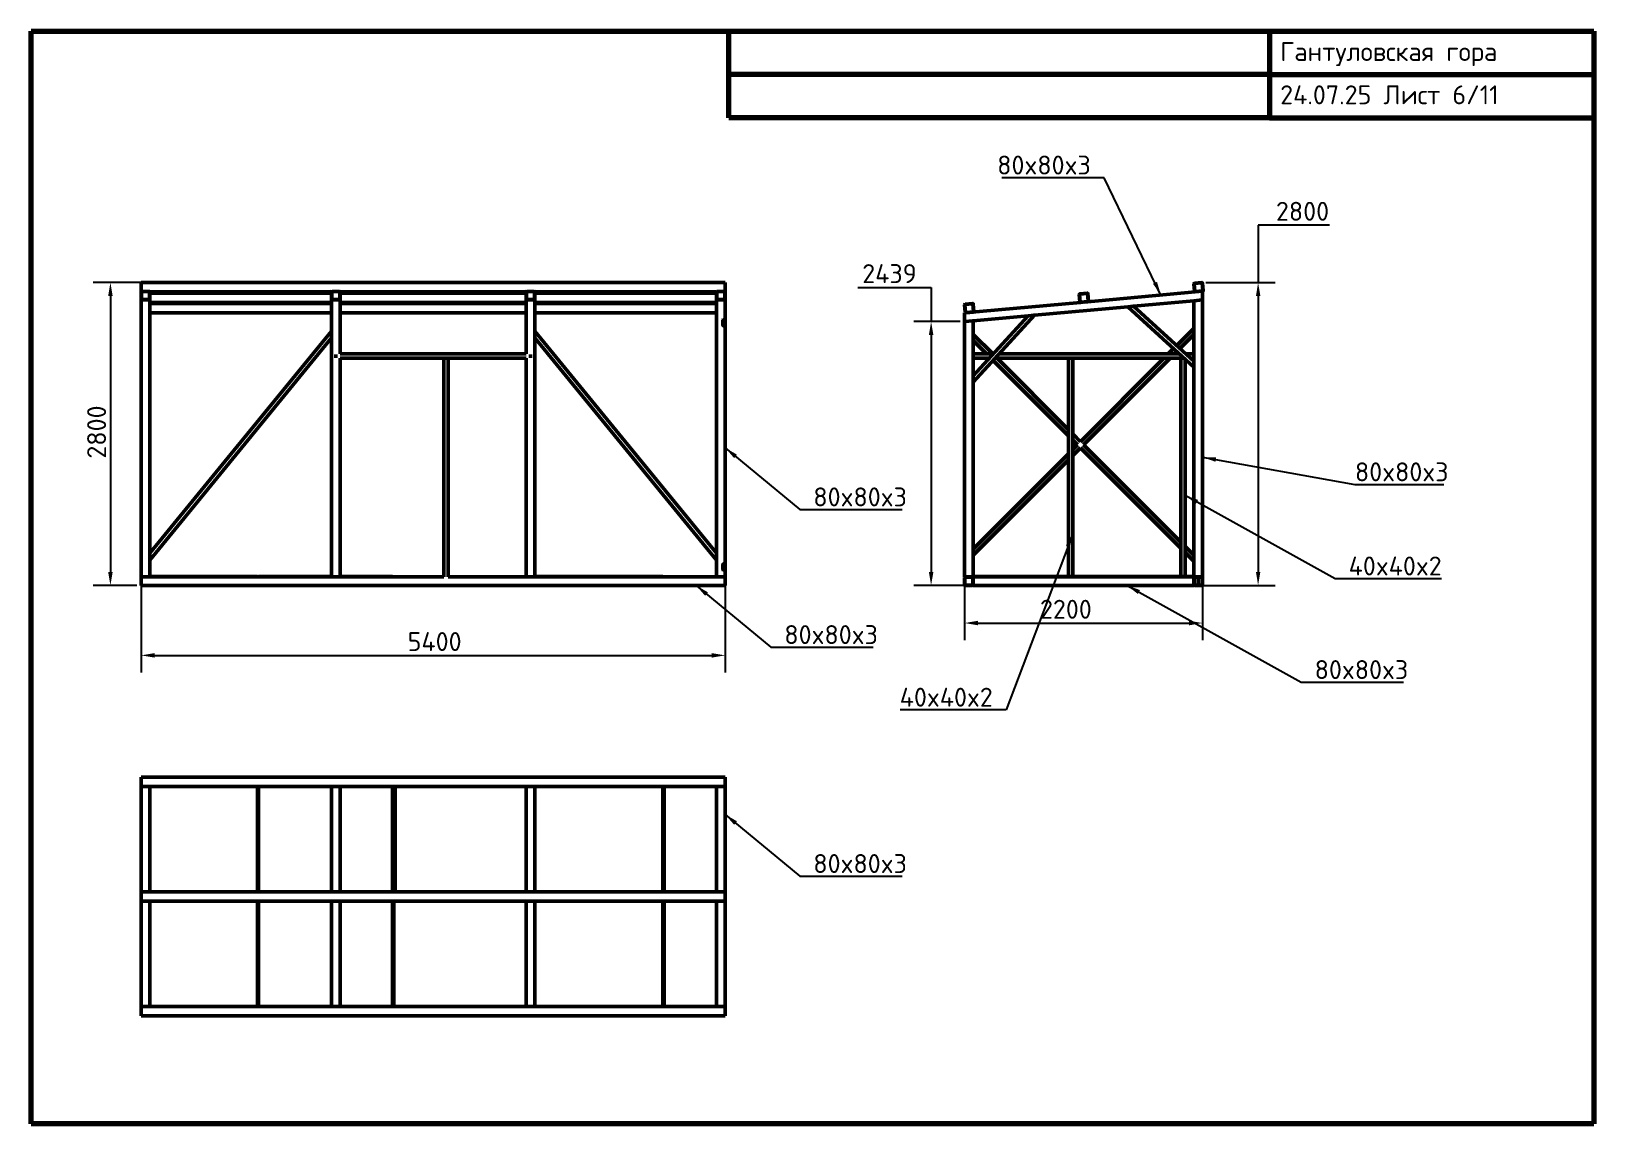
# Model space of a CAD drawing. Header units: millimetres. Extents: x 200 to 14650, y 200 to 10300.
import ezdxf

# ---------------------------------------------------------------- set-up
doc = ezdxf.new("R2010")
doc.units = ezdxf.units.MM
doc.header["$LTSCALE"] = 50
for name, color, linetype, lineweight in [('Border (ISO)', 7, 'Continuous', 70), ('Dimension (ISO)', 7, 'Continuous', 25), ('Symbol (ISO)', 7, 'Continuous', 25), ('Visible (ISO)', 7, 'Continuous', 50)]:
    doc.layers.add(name, color=color, linetype=linetype, lineweight=lineweight)
doc.styles.add('Note Text (DIN)', font='isocpeur.ttf')
doc.dimstyles.new('Default (DIN)', dxfattribs={"dimscale": 50, "dimtxt": 3.5, "dimasz": 2.5, "dimexe": 3.175, "dimexo": 0.8, "dimgap": 0.8, "dimtad": 1, "dimdec": 0, "dimrnd": 1e-08, "dimzin": 0, "dimtxsty": 'Note Text (DIN)', "dimcen": 0.09, "dimdle": 10, "dimclrd": 256, "dimclre": 256, "dimclrt": 256, "dimadec": 0, "dimazin": 0, "dimtfac": 1, "dimtmove": 0, "dimatfit": 3, "dimfxl": 1, "dimtolj": 1, "dimtzin": 0, "dimlwd": -1, "dimlwe": -1, "dimarcsym": 0})
doc.dimstyles.new('Default - Method 2a (DIN)$7', dxfattribs={"dimscale": 50, "dimtxt": 3.5, "dimasz": 2.5, "dimexe": 3.175, "dimexo": 0.8, "dimgap": 0.8, "dimtad": 1, "dimtih": 1, "dimtoh": 1, "dimrnd": 1e-08, "dimtxsty": 'Note Text (DIN)', "dimcen": 0.09, "dimdle": 10, "dimclrd": 256, "dimclre": 256, "dimclrt": 256, "dimazin": 2, "dimtfac": 1, "dimtmove": 0, "dimatfit": 3, "dimfxl": 1, "dimtolj": 1, "dimlwd": -1, "dimlwe": -1, "dimarcsym": 0})

# ---------------------------------------------------------------- blocks, each defined once
blk = doc.blocks.new('Borders right top border')
at = {"layer": 'Border (ISO)'}
for p, q in [((4, 206), (293, 206)), ((4, 4), (4, 206)), ((133, 190), (133, 206)), ((233, 206), (233, 190)), ((293, 206), (293, 4)), ((233, 198), (133, 198)), ((233, 198), (293, 198)), ((233, 190), (133, 190)), ((233, 190), (293, 190)), ((293, 4), (4, 4))]:
    blk.add_line(p, q, dxfattribs=at)
at = {"layer": 'Border (ISO)', "insert": (235, 204), "char_height": 3.5, "attachment_point": 1, "line_spacing_factor": 1.371429, "style": 'Note Text (DIN)'}
blk.add_mtext('\\fISOCPEUR|b0|i0;Гантуловская гора\\P\\fISOCPEUR|b0|i0;24.07.25 Лист 6/11', dxfattribs=at)
blk = doc.blocks.new('*D5')
at = {"layer": 'Defpoints', "color": 0, "transparency": 16777216}
for p in [(1217, 5257), (6617, 5257), (6617, 4530)]:
    blk.add_point(p, dxfattribs=at)
at = {"layer": 'Dimension (ISO)', "transparency": 16777216}
for p, q in [((1217, 5217), (1217, 4371)), ((6617, 5217), (6617, 4371)), ((1342, 4530), (6492, 4530))]:
    blk.add_line(p, q, dxfattribs=at)
for points in [[(1342, 4551), (1342, 4509), (1217, 4530)], [(6492, 4551), (6492, 4509), (6617, 4530)]]:
    blk.add_solid(points, dxfattribs=at)
at = {"layer": 'Dimension (ISO)', "transparency": 16777216, "insert": (3681, 4745), "char_height": 175, "attachment_point": 1, "style": 'Note Text (DIN)'}
blk.add_mtext('\\A1;5400', dxfattribs=at)
blk = doc.blocks.new('*D6')
at = {"layer": 'Defpoints', "color": 0, "transparency": 16777216}
for p in [(8832, 7616), (8522, 5177), (8912, 5177)]:
    blk.add_point(p, dxfattribs=at)
at = {"layer": 'Dimension (ISO)', "transparency": 16777216}
for p, q in [((7845, 7932), (8522, 7932)), ((8522, 7932), (8522, 7616)), ((8792, 7616), (8363, 7616)), ((8522, 7491), (8522, 5302)), ((8872, 5177), (8363, 5177))]:
    blk.add_line(p, q, dxfattribs=at)
for points in [[(8501, 7491), (8543, 7491), (8522, 7616)], [(8501, 5302), (8543, 5302), (8522, 5177)]]:
    blk.add_solid(points, dxfattribs=at)
at = {"layer": 'Dimension (ISO)', "transparency": 16777216, "insert": (7885, 8147), "char_height": 175, "attachment_point": 1, "style": 'Note Text (DIN)'}
blk.add_mtext('\\A1;2439', dxfattribs=at)
blk = doc.blocks.new('*D7')
at = {"layer": 'Defpoints', "color": 0, "transparency": 16777216}
for p in [(11022, 7977), (10877, 5177), (11546, 5177)]:
    blk.add_point(p, dxfattribs=at)
at = {"layer": 'Dimension (ISO)', "transparency": 16777216}
for p, q in [((12206, 8508), (11546, 8508)), ((11546, 8508), (11546, 7977)), ((11062, 7977), (11705, 7977)), ((11546, 7852), (11546, 5302)), ((10917, 5177), (11705, 5177))]:
    blk.add_line(p, q, dxfattribs=at)
for points in [[(11526, 7852), (11567, 7852), (11546, 7977)], [(11526, 5302), (11567, 5302), (11546, 5177)]]:
    blk.add_solid(points, dxfattribs=at)
at = {"layer": 'Dimension (ISO)', "transparency": 16777216, "insert": (11711, 8723), "char_height": 175, "attachment_point": 1, "style": 'Note Text (DIN)'}
blk.add_mtext('\\A1;2800', dxfattribs=at)
blk = doc.blocks.new('*D8')
at = {"layer": 'Defpoints', "color": 0, "transparency": 16777216}
for p in [(8832, 5257), (11032, 5330), (11032, 4829)]:
    blk.add_point(p, dxfattribs=at)
at = {"layer": 'Dimension (ISO)', "transparency": 16777216}
for p, q in [((8832, 5217), (8832, 4671)), ((11032, 5290), (11032, 4671)), ((8957, 4829), (10907, 4829))]:
    blk.add_line(p, q, dxfattribs=at)
for points in [[(8957, 4850), (8957, 4808), (8832, 4829)], [(10907, 4850), (10907, 4808), (11032, 4829)]]:
    blk.add_solid(points, dxfattribs=at)
at = {"layer": 'Dimension (ISO)', "transparency": 16777216, "insert": (9529, 5044), "char_height": 175, "attachment_point": 1, "style": 'Note Text (DIN)'}
blk.add_mtext('\\A1;2200', dxfattribs=at)
blk = doc.blocks.new('*D9')
at = {"layer": 'Defpoints', "color": 0, "transparency": 16777216}
for p in [(1297, 7977), (932, 5177), (1217, 5177)]:
    blk.add_point(p, dxfattribs=at)
at = {"layer": 'Dimension (ISO)', "transparency": 16777216}
for p, q in [((1257, 7977), (773, 7977)), ((932, 7852), (932, 5302)), ((1177, 5177), (773, 5177))]:
    blk.add_line(p, q, dxfattribs=at)
for points in [[(911, 7852), (953, 7852), (932, 7977)], [(911, 5302), (953, 5302), (932, 5177)]]:
    blk.add_solid(points, dxfattribs=at)
at = {"layer": 'Dimension (ISO)', "transparency": 16777216, "insert": (717, 6349), "char_height": 175, "attachment_point": 1, "rotation": 90, "style": 'Note Text (DIN)'}
blk.add_mtext('\\A1;2800', dxfattribs=at)

msp = doc.modelspace()

# ---------------------------------------------------------------- linework, layer by layer
at = {"layer": 'Visible (ISO)'}
for p, q in [((1217, 7970.7), (1217, 7976.2)), ((6617, 7976.2), (1217, 7976.2)), ((1217, 7970.7), (1217, 7903)), ((6617, 7970.7), (6617, 7976.2)), ((6617, 7970.7), (6617, 7903)), ((10958.7, 7895.7), (10952.5, 7963.4)), ((10955.5, 7963.7), (10961.7, 7896)), ((10958, 7970), (11025.7, 7976.1)), ((11025.9, 7973.1), (10958.2, 7967)), ((11035.4, 7902.7), (11029.2, 7970.4)), ((11032.2, 7970.7), (11038.4, 7903)), ((1217, 7896.5), (1217, 7903)), ((1217, 7896.5), (1217, 7890.3)), ((1217, 7822), (1217, 7890.3)), ((1217, 7822), (1217, 7815.5)), ((1217, 5256.7), (1217, 7815.5)), ((1220, 7890.3), (1220, 7822)), ((1291, 7893.3), (1223, 7893.3)), ((1223, 7819), (1291, 7819)), ((1291, 7816), (1223, 7816)), ((1291, 7816), (1223, 7816)), ((1294, 7822), (1294, 7890.3)), ((1297, 7890.3), (1297, 7822)), ((2977, 7890.3), (1297, 7890.3)), ((2977, 7879.8), (1297, 7879.8)), ((1297, 7822), (1297, 7815.5)), ((1297, 5474.5), (1297, 7815.5)), ((2977, 7822), (2977, 7890.3)), ((2977, 7822), (2977, 7815.5)), ((2977, 7527.8), (2977, 7815.5)), ((2980, 7890.3), (2980, 7822)), ((3051, 7893.3), (2983, 7893.3)), ((2983, 7819), (3051, 7819)), ((3051, 7816), (2983, 7816)), ((3051, 7816), (2983, 7816)), ((3054, 7822), (3054, 7890.3)), ((3057, 7890.3), (3057, 7822)), ((4777, 7890.3), (3057, 7890.3)), ((4777, 7879.8), (3057, 7879.8)), ((3057, 7822), (3057, 7815.5)), ((3057, 7316.7), (3057, 7815.5)), ((4777, 7822), (4777, 7890.3)), ((4777, 7822), (4777, 7815.5)), ((4777, 7316.7), (4777, 7815.5)), ((4780, 7890.3), (4780, 7822)), ((4851, 7893.3), (4783, 7893.3)), ((4783, 7819), (4851, 7819)), ((4851, 7816), (4783, 7816)), ((4851, 7816), (4783, 7816)), ((4854, 7822), (4854, 7890.3)), ((4857, 7890.3), (4857, 7822)), ((6537, 7890.3), (4857, 7890.3)), ((6537, 7879.8), (4857, 7879.8)), ((4857, 7822), (4857, 7815.5)), ((4857, 7527.8), (4857, 7815.5)), ((6537, 7822), (6537, 7890.3)), ((6537, 7822), (6537, 7815.5)), ((6537, 5474.5), (6537, 7815.5)), ((6540, 7890.3), (6540, 7822)), ((6611, 7893.3), (6543, 7893.3)), ((6543, 7819), (6611, 7819)), ((6611, 7816), (6543, 7816)), ((6611, 7816), (6543, 7816)), ((6614, 7822), (6614, 7890.3)), ((6617, 7896.5), (6617, 7903)), ((6617, 7896.5), (6617, 7890.3)), ((6617, 7890.3), (6617, 7822)), ((6617, 7822), (6617, 7815.5)), ((6617, 7627.6), (6617, 7815.5)), ((9898.5, 7799.4), (9892.4, 7867.1)), ((9895.3, 7867.3), (9901.5, 7799.6)), ((9897.8, 7873.6), (9965.5, 7879.8)), ((9965.8, 7876.8), (9898.1, 7870.6)), ((9904.8, 7796.9), (9972.5, 7803.1)), ((10964.9, 7890.3), (9938.9, 7797)), ((9975.2, 7806.3), (9969, 7874.1)), ((9972, 7874.3), (9978.2, 7806.6)), ((10951.6, 7808.7), (10394.9, 7758.1)), ((10951.6, 7808.7), (10957.6, 7809.3)), ((10951.6, 7249.7), (10951.6, 7808.7)), ((11025.6, 7815.5), (10957.6, 7809.3)), ((10964.9, 7893.3), (11032.7, 7899.4)), ((11032.9, 7896.5), (10965.2, 7890.3)), ((11025.6, 7815.5), (11031.6, 7816)), ((11031.6, 7896.3), (11031.6, 7890.3)), ((11031.6, 7822), (11031.6, 7890.3)), ((11031.6, 7822), (11031.6, 7816)), ((11031.6, 5256.7), (11031.6, 7816)), ((2977, 7793.9), (1297, 7793.9)), ((2977, 7783.4), (1297, 7783.4)), ((2977, 7697.5), (1297, 7697.5)), ((4777, 7793.9), (3057, 7793.9)), ((4777, 7783.4), (3057, 7783.4)), ((4777, 7697.5), (3057, 7697.5)), ((6537, 7793.9), (4857, 7793.9)), ((6537, 7783.4), (4857, 7783.4)), ((6537, 7697.5), (4857, 7697.5)), ((9904.8, 7793.9), (8831.6, 7696.3)), ((8831.6, 7690.3), (8831.6, 7696.3)), ((8831.6, 7690.3), (8831.6, 7622)), ((8838.4, 7703), (8832.2, 7770.7)), ((8835.2, 7771), (8841.3, 7703.3)), ((8837.6, 7777.2), (8905.3, 7783.4)), ((8905.6, 7780.4), (8837.9, 7774.2)), ((8844.6, 7700.5), (8912.3, 7706.7)), ((8912.6, 7703.7), (8844.9, 7697.5)), ((8915, 7710), (8908.9, 7777.7)), ((9477.6, 7674.7), (8911.6, 7055)), ((9418.6, 7669.4), (8911.6, 7623.3)), ((9418.6, 7669.4), (8911.6, 7114.3)), ((8911.9, 7777.9), (8918, 7710.2)), ((9418.6, 7669.4), (9424.5, 7669.9)), ((9471.7, 7674.2), (9424.5, 7669.9)), ((9471.7, 7674.2), (9477.6, 7674.7)), ((10341, 7753.2), (9477.6, 7674.7)), ((9972.8, 7800.1), (9905, 7793.9)), ((10341, 7753.2), (10346.4, 7753.7)), ((10951.6, 7195.6), (10341, 7753.2)), ((10389.5, 7757.6), (10346.4, 7753.7)), ((10389.5, 7757.6), (10394.9, 7758.1)), ((10951.6, 7249.7), (10394.9, 7758.1)), ((1297, 5474.5), (2977, 7527.8)), ((2977, 7527.8), (2977, 7521.5)), ((2977, 7470.9), (2977, 7521.5)), ((4857, 7521.5), (4857, 7527.8)), ((6537, 5474.5), (4857, 7527.8)), ((4857, 7521.5), (4857, 7470.9)), ((6597, 7582.3), (6597, 7627.6)), ((6599, 7627.6), (6599, 7582.3)), ((6601, 7633.2), (6613, 7633.2)), ((6613, 7630.4), (6601, 7630.4)), ((6601, 7579.5), (6613, 7579.5)), ((6613, 7576.7), (6601, 7576.7)), ((6615, 7582.3), (6615, 7627.6)), ((6617, 7627.6), (6617, 7582.3)), ((6617, 7576.3), (6617, 7582.3)), ((6617, 5377), (6617, 7576.3)), ((8831.6, 7616), (8831.6, 7622)), ((8831.6, 7616), (8837.6, 7616.6)), ((8831.6, 7616), (8831.6, 5256.7)), ((8905.6, 7622.7), (8837.6, 7616.6)), ((8905.6, 7622.7), (8911.6, 7623.3)), ((8911.6, 7623.3), (8911.6, 7114.3)), ((10793, 7394.6), (10951.6, 7553.2)), ((1297, 5411.3), (2977, 7464.6)), ((2977, 7470.9), (2977, 7464.6)), ((2977, 5256.7), (2977, 7464.6)), ((4857, 7464.6), (4857, 7470.9)), ((6537, 5411.3), (4857, 7464.6)), ((4857, 5256.7), (4857, 7464.6)), ((8911.6, 7496.7), (9091.6, 7316.7)), ((8911.6, 7440.1), (9035.1, 7316.7)), ((10822.6, 7367.6), (10951.6, 7496.7)), ((3017, 7312.7), (3017, 7280.7)), ((4777.3, 7316.7), (3056.6, 7316.7)), ((4017, 7276.7), (3056.6, 7276.7)), ((3057, 5256.7), (3057, 7276.7)), ((4017, 7276.7), (4021, 7276.7)), ((4017, 5256.3), (4017, 7276.7)), ((4053, 7276.7), (4021, 7276.7)), ((4053, 7276.7), (4057, 7276.7)), ((4777.3, 7276.7), (4057, 7276.7)), ((4057, 5256.3), (4057, 7276.7)), ((4777, 5256.7), (4777, 7276.7)), ((4817, 7312.7), (4817, 7280.7)), ((8911.6, 7316.7), (9096.5, 7316.7)), ((8911.6, 7276.7), (9060, 7276.7)), ((9095.5, 7256.3), (9791.6, 6560.1)), ((9114.1, 7276.7), (9791.6, 7276.7)), ((9131.6, 7276.7), (9791.6, 6616.7)), ((9150.7, 7316.7), (10819, 7316.7)), ((9791.6, 7276.7), (9795.6, 7276.7)), ((9791.6, 5259.7), (9791.6, 7276.7)), ((9827.6, 7276.7), (9795.6, 7276.7)), ((9827.6, 7276.7), (9831.6, 7276.7)), ((9831.6, 7276.7), (10831.6, 7276.7)), ((9831.6, 5259.7), (9831.6, 7276.7)), ((9903.4, 6505), (10675.1, 7276.7)), ((9931.6, 6476.7), (10731.6, 7276.7)), ((10715.1, 7316.7), (10764.7, 7366.3)), ((10771.6, 7316.7), (10794.3, 7339.3)), ((10831.6, 7276.7), (10835.6, 7276.7)), ((10831.6, 5259.7), (10831.6, 7276.7)), ((10862.8, 7276.7), (10835.6, 7276.7)), ((10871.6, 5259.7), (10871.6, 7268.6)), ((10878.3, 7316.7), (10951.6, 7316.7)), ((10922.1, 7276.7), (10951.6, 7276.7)), ((10951.6, 7249.7), (10951.6, 7244.3)), ((10951.6, 7201), (10951.6, 7244.3)), ((8911.6, 7108.3), (8911.6, 7114.3)), ((8911.6, 7108.3), (8911.6, 7060.9)), ((10951.6, 7201), (10951.6, 7195.6)), ((10951.6, 5256.7), (10951.6, 7195.6)), ((8911.6, 7055), (8911.6, 7060.9)), ((8911.6, 7055), (8911.6, 5256.7)), ((9831.6, 6576.7), (9903.4, 6505)), ((9831.6, 6520.1), (9875.1, 6476.7)), ((8911.6, 5513.2), (9791.6, 6393.2)), ((9831.6, 6433.2), (9875.1, 6476.7)), ((9831.6, 6376.7), (9903.4, 6448.4)), ((9903.4, 6448.4), (10831.6, 5520.1)), ((9931.6, 6476.7), (10831.6, 5576.7)), ((8911.6, 5456.7), (9791.6, 6336.7)), ((10871.6, 5536.7), (10951.6, 5456.7)), ((1297, 5468.1), (1297, 5474.5)), ((1297, 5468.1), (1297, 5417.6)), ((1297, 5411.3), (1297, 5417.6)), ((1297, 5256.7), (1297, 5411.3)), ((6537, 5474.5), (6537, 5468.1)), ((6537, 5417.6), (6537, 5468.1)), ((6537, 5417.6), (6537, 5411.3)), ((6537, 5256.7), (6537, 5411.3)), ((6597, 5325.8), (6597, 5371)), ((6599, 5371), (6599, 5325.8)), ((6601, 5376.7), (6613, 5376.7)), ((6613, 5373.8), (6601, 5373.8)), ((6615, 5325.8), (6615, 5371)), ((6617, 5377), (6617, 5371)), ((6617, 5371), (6617, 5325.8)), ((10871.6, 5480.1), (10951.6, 5400.1)), ((1217, 5250.7), (1217, 5256.7)), ((1217, 5256.7), (1223, 5256.7)), ((1217, 5250.7), (1217, 5182.7)), ((1291, 5256.7), (1223, 5256.7)), ((1291, 5256.7), (1297, 5256.7)), ((1307, 5259.7), (1297, 5259.7)), ((2977, 5256.7), (1297, 5256.7)), ((2292, 5259.7), (1307, 5259.7)), ((1307, 5256.7), (1307, 5259.7)), ((2292, 5256.7), (2292, 5259.7)), ((2967, 5259.7), (2302, 5259.7)), ((2302, 5256.7), (2302, 5259.7)), ((2977, 5259.7), (2967, 5259.7)), ((2967, 5256.7), (2967, 5259.7)), ((2977, 5256.7), (2983, 5256.7)), ((3051, 5256.7), (2983, 5256.7)), ((3051, 5256.7), (3057, 5256.7)), ((3067, 5259.7), (3057, 5259.7)), ((4017, 5256.7), (3057, 5256.7)), ((3067, 5256.7), (3067, 5259.7)), ((3542, 5259.7), (3067, 5259.7)), ((3542, 5256.7), (3542, 5259.7)), ((4777, 5256.7), (4057, 5256.7)), ((4777, 5256.7), (4783, 5256.7)), ((4851, 5256.7), (4783, 5256.7)), ((4851, 5256.7), (4857, 5256.7)), ((4867, 5259.7), (4857, 5259.7)), ((6537, 5256.7), (4857, 5256.7)), ((4981, 5259.7), (4867, 5259.7)), ((4867, 5259.7), (4867, 5256.7)), ((4981, 5259.7), (4983, 5259.7)), ((4981, 5256.7), (4981, 5259.7)), ((4983, 5259.7), (4983, 5256.7)), ((4985, 5259.7), (4983, 5259.7)), ((4985, 5259.7), (4987, 5259.7)), ((4985, 5256.7), (4985, 5259.7)), ((4987, 5259.7), (4987, 5256.7)), ((4991, 5259.7), (4987, 5259.7)), ((4991, 5256.7), (4991, 5259.7)), ((4991, 5259.7), (4993, 5259.7)), ((4993, 5259.7), (4993, 5256.7)), ((4996, 5259.7), (4993, 5259.7)), ((4996, 5256.7), (4996, 5259.7)), ((4996, 5259.7), (4998, 5259.7)), ((4998, 5259.7), (4998, 5256.7)), ((6042, 5259.7), (4998, 5259.7)), ((6042, 5259.7), (6042, 5256.7)), ((6537, 5256.7), (6543, 5256.7)), ((6611, 5256.7), (6543, 5256.7)), ((6601, 5322.9), (6613, 5322.9)), ((6613, 5320.1), (6601, 5320.1)), ((6611, 5256.7), (6617, 5256.7)), ((6617, 5256.7), (6617, 5325.8)), ((6617, 5250.7), (6617, 5256.7)), ((6617, 5250.7), (6617, 5182.7)), ((8837.6, 5256.7), (8831.6, 5256.7)), ((8831.6, 5250.7), (8831.6, 5182.7)), ((8834.6, 5182.7), (8834.6, 5250.7)), ((8905.6, 5256.7), (8837.6, 5256.7)), ((8837.6, 5256.7), (8905.6, 5256.7)), ((8837.6, 5253.7), (8905.6, 5253.7)), ((8911.6, 5256.7), (8905.6, 5256.7)), ((8908.6, 5250.7), (8908.6, 5182.7)), ((8916.6, 5259.7), (8911.6, 5259.7)), ((10951.6, 5256.7), (8911.6, 5256.7)), ((8911.6, 5250.7), (8911.6, 5256.7)), ((8911.6, 5182.7), (8911.6, 5250.7)), ((8911.6, 5250.7), (8911.6, 5182.7)), ((10946.6, 5259.7), (8916.6, 5259.7)), ((8916.6, 5256.7), (8916.6, 5259.7)), ((10951.6, 5259.7), (10946.6, 5259.7)), ((10946.6, 5256.7), (10946.6, 5259.7)), ((10951.6, 5250.7), (10951.6, 5256.7)), ((10951.6, 5256.7), (10957.6, 5256.7)), ((10951.6, 5182.7), (10951.6, 5250.7)), ((10951.6, 5250.7), (10951.6, 5182.7)), ((10954.6, 5250.7), (10954.6, 5182.7)), ((10957.6, 5256.7), (11025.6, 5256.7)), ((11025.6, 5256.7), (10957.6, 5256.7)), ((11025.6, 5253.7), (10957.6, 5253.7)), ((10991.6, 5179.7), (10991.6, 5253.7)), ((11025.6, 5256.7), (11031.6, 5256.7)), ((11028.6, 5182.7), (11028.6, 5250.7)), ((11031.6, 5250.7), (11031.6, 5256.7)), ((11031.6, 5250.7), (11031.6, 5182.7)), ((1217, 5176.7), (1217, 5182.7)), ((4017, 5176.7), (1217, 5176.7)), ((4017, 5176.7), (4017, 5177)), ((4017, 5176.7), (4021, 5176.7)), ((4053, 5176.7), (4021, 5176.7)), ((4053, 5176.7), (4057, 5176.7)), ((4057, 5176.7), (4057, 5177)), ((6617, 5176.7), (4057, 5176.7)), ((6617, 5176.7), (6617, 5182.7)), ((8905.6, 5179.7), (8837.6, 5179.7)), ((8837.6, 5176.7), (8905.6, 5176.7)), ((8911.6, 5176.7), (8911.6, 5182.7)), ((10951.6, 5176.7), (8911.6, 5176.7)), ((10951.6, 5176.7), (10951.6, 5182.7)), ((10957.6, 5179.7), (11025.6, 5179.7)), ((11025.6, 5176.7), (10957.6, 5176.7)), ((11027.6, 5176.7), (11025.6, 5176.7)), ((11027.6, 5176.7), (11031.6, 5176.7)), ((11031.6, 5176.7), (11031.6, 5182.7)), ((1217, 3403.3), (1223, 3403.3)), ((1217, 3403.3), (1217, 3402.7)), ((1217, 3397.3), (1217, 3402.7)), ((6617, 3402.7), (1217, 3402.7)), ((1217, 3397.3), (1217, 3329.6)), ((1217, 3323), (1217, 3329.6)), ((1291, 3403.3), (1223, 3403.3)), ((1291, 3403.3), (1297, 3403.3)), ((1297, 3402.7), (1297, 3403.3)), ((2977, 3403.3), (2983, 3403.3)), ((2977, 3403.3), (2977, 3402.7)), ((3051, 3403.3), (2983, 3403.3)), ((3051, 3403.3), (3057, 3403.3)), ((3057, 3402.7), (3057, 3403.3)), ((4777, 3403.3), (4783, 3403.3)), ((4777, 3403.3), (4777, 3402.7)), ((4851, 3403.3), (4783, 3403.3)), ((4851, 3403.3), (4857, 3403.3)), ((4857, 3402.7), (4857, 3403.3)), ((6537, 3403.3), (6543, 3403.3)), ((6537, 3403.3), (6537, 3402.7)), ((6611, 3403.3), (6543, 3403.3)), ((6611, 3403.3), (6617, 3403.3)), ((6617, 3402.7), (6617, 3403.3)), ((6617, 3397.3), (6617, 3402.7)), ((6617, 3397.3), (6617, 3329.6)), ((6617, 3323), (6617, 3329.6)), ((1217, 3323), (1217, 3316.9)), ((1217, 3316.8), (1217, 3316.9)), ((1217, 3316.8), (1217, 2342.6)), ((6617, 3316.8), (1217, 3316.8)), ((1297, 2342.6), (1297, 3316.8)), ((2292, 3316.8), (2292, 2342.6)), ((2302, 2342.6), (2302, 3316.8)), ((2977, 3316.8), (2977, 2342.6)), ((3057, 2342.6), (3057, 3316.8)), ((3542, 3316.8), (3542, 2342.6)), ((3567, 2342.6), (3567, 3316.8)), ((4777, 3316.8), (4777, 2342.6)), ((4857, 2342.6), (4857, 3316.8)), ((6042, 3316.8), (6042, 2342.6)), ((6052, 2342.6), (6052, 3316.8)), ((6537, 3316.8), (6537, 2342.6)), ((6617, 3323), (6617, 3316.9)), ((6617, 3316.8), (6617, 3316.9)), ((6617, 2342.6), (6617, 3316.8)), ((1217, 2337.1), (1217, 2342.6)), ((6617, 2342.6), (1217, 2342.6)), ((1217, 2337.1), (1217, 2269.4)), ((6617, 2337.1), (6617, 2342.6)), ((6617, 2337.1), (6617, 2269.4)), ((1217, 2262.9), (1217, 2269.4)), ((1217, 2262.9), (1217, 2256.7)), ((1217, 2256.7), (1217, 1282.4)), ((1217, 2256.7), (1217, 2256.7)), ((6617, 2256.7), (1217, 2256.7)), ((1297, 1282.4), (1297, 2256.7)), ((2292, 2256.7), (2292, 1282.4)), ((2302, 1282.4), (2302, 2256.7)), ((2977, 2256.7), (2977, 1282.4)), ((3057, 1282.4), (3057, 2256.7)), ((3542, 2256.7), (3542, 1282.4)), ((3552, 1282.4), (3552, 2256.7)), ((4777, 2256.7), (4777, 1282.4)), ((4857, 1282.4), (4857, 2256.7)), ((6042, 2256.7), (6042, 1282.4)), ((6052, 1282.4), (6052, 2256.7)), ((6537, 2256.7), (6537, 1282.4)), ((6617, 2262.9), (6617, 2269.4)), ((6617, 2262.9), (6617, 2256.7)), ((6617, 1282.4), (6617, 2256.7)), ((6617, 2256.7), (6617, 2256.7)), ((1217, 1276.9), (1217, 1282.4)), ((6617, 1282.4), (1217, 1282.4)), ((1217, 1276.9), (1217, 1209.2)), ((1217, 1202.7), (1217, 1209.2)), ((1217, 1202.7), (1217, 1196.5)), ((1217, 1196.5), (1217, 1196.5)), ((6617, 1196.5), (1217, 1196.5)), ((1307, 1288.3), (1297, 1288.3)), ((1307, 1283.3), (1297, 1283.3)), ((1307, 1282.4), (1307, 1288.3)), ((2302, 1283.3), (2292, 1283.3)), ((2977, 1288.3), (2967, 1288.3)), ((2967, 1288.3), (2967, 1282.4)), ((2977, 1283.3), (2967, 1283.3)), ((3067, 1288.3), (3057, 1288.3)), ((3067, 1283.3), (3057, 1283.3)), ((3067, 1282.4), (3067, 1288.3)), ((3552, 1283.3), (3542, 1283.3)), ((4767, 1288.3), (4767, 1282.4)), ((4777, 1288.3), (4767, 1288.3)), ((4777, 1283.3), (4767, 1283.3)), ((4867, 1288.3), (4857, 1288.3)), ((4867, 1283.3), (4857, 1283.3)), ((4867, 1282.4), (4867, 1288.3)), ((6052, 1283.3), (6042, 1283.3)), ((6527, 1288.3), (6527, 1282.4)), ((6537, 1288.3), (6527, 1288.3)), ((6537, 1283.3), (6527, 1283.3)), ((6617, 1276.9), (6617, 1282.4)), ((6617, 1276.9), (6617, 1209.2)), ((6617, 1202.7), (6617, 1209.2)), ((6617, 1202.7), (6617, 1196.5)), ((6617, 1196.5), (6617, 1196.5))]:
    msp.add_line(p, q, dxfattribs=at)
for centre, radius, start, end in [((10958.5, 7964), 6, 95.2, 185.2), ((10958.5, 7964), 3, 95.2, 185.2), ((11026.2, 7970.2), 6, 5.2, 95.2), ((11026.2, 7970.2), 3, 5.2, 95.2), ((9898.3, 7867.6), 6, 95.2, 185.2), ((9898.3, 7867.6), 3, 95.2, 185.2), ((9966.1, 7873.8), 6, 5.2, 95.2), ((9966.1, 7873.8), 3, 5.2, 95.2), ((9972.2, 7806.1), 3, 275.2, 5.2), ((9972.2, 7806.1), 6, 275.2, 5.2), ((10964.7, 7896.3), 6, 185.2, 275.2), ((10964.7, 7896.3), 3, 185.2, 275.2), ((11032.4, 7902.4), 3, 275.2, 5.2), ((11032.4, 7902.4), 6, 275.2, 5.2), ((8838.2, 7771.2), 6, 95.2, 185.2), ((8838.2, 7771.2), 3, 95.2, 185.2), ((8844.3, 7703.5), 6, 185.2, 275.2), ((8844.3, 7703.5), 3, 185.2, 275.2), ((8905.9, 7777.4), 6, 5.2, 95.2), ((8905.9, 7777.4), 3, 5.2, 95.2), ((8912.1, 7709.7), 3, 275.2, 5.2), ((8912.1, 7709.7), 6, 275.2, 5.2), ((9904.5, 7799.9), 6, 185.2, 275.2), ((9904.5, 7799.9), 3, 185.2, 275.2), ((8837.6, 5250.7), 6, 90, 180), ((8837.6, 5250.7), 3, 90, 180), ((8905.6, 5250.7), 6, 0, 90), ((8905.6, 5250.7), 3, 0, 90), ((10957.6, 5250.7), 6, 90, 180), ((10957.6, 5250.7), 3, 90, 180), ((11025.6, 5250.7), 6, 0, 90), ((11025.6, 5250.7), 3, 0, 90), ((8837.6, 5182.7), 6, 180, 270), ((8837.6, 5182.7), 3, 180, 270), ((8905.6, 5182.7), 6, 270, 0), ((8905.6, 5182.7), 3, 270, 0), ((10957.6, 5182.7), 6, 180, 270), ((10957.6, 5182.7), 3, 180, 270), ((11025.6, 5182.7), 3, 270, 0), ((11025.6, 5182.7), 6, 270, 0)]:
    msp.add_arc(centre, radius, start, end, dxfattribs=at)
for centre, major_axis, ratio, start_param, end_param in [((1223, 7890.3), (0, -6.02), 0.9958932, 3.1569501, 4.712389), ((1223, 7822), (0, 6.02), 0.9958932, 1.5707963, 3.1415927), ((1223, 7815.5), (6, 0), 0.0909091, 1.5707963, 3.1415927), ((1223, 7890.3), (0, -3.01), 0.9958932, 3.1415927, 4.712389), ((1223, 7822), (0, 3.01), 0.9958932, 1.5707963, 3.1415927), ((1291, 7890.3), (0, -3.01), 0.9958932, 1.5707963, 3.1415927), ((1291, 7822), (0, 6.02), 0.9958932, 3.1415927, 4.712389), ((1291, 7822), (0, 3.01), 0.9958932, 3.1415927, 4.712389), ((1291, 7815.5), (6, 0), 0.0909091, 0, 1.5707963), ((1291, 7890.3), (0, -6.02), 0.9958932, 1.5707963, 3.1262352), ((2983, 7890.3), (0, -6.02), 0.9958932, 3.1569501, 4.712389), ((2983, 7822), (0, 6.02), 0.9958932, 1.5707963, 3.1415927), ((2983, 7815.5), (6, 0), 0.0909091, 1.5707963, 3.1415927), ((2983, 7890.3), (0, -3.01), 0.9958932, 3.1415927, 4.712389), ((2983, 7822), (0, 3.01), 0.9958932, 1.5707963, 3.1415927), ((3051, 7890.3), (0, -3.01), 0.9958932, 1.5707963, 3.1415927), ((3051, 7822), (0, 6.02), 0.9958932, 3.1415927, 4.712389), ((3051, 7822), (0, 3.01), 0.9958932, 3.1415927, 4.712389), ((3051, 7815.5), (6, 0), 0.0909091, 0, 1.5707963), ((3051, 7890.3), (0, -6.02), 0.9958932, 1.5707963, 3.1262352), ((4783, 7890.3), (0, -6.02), 0.9958932, 3.1569501, 4.712389), ((4783, 7822), (0, 6.02), 0.9958932, 1.5707963, 3.1415927), ((4783, 7815.5), (6, 0), 0.0909091, 1.5707963, 3.1415927), ((4783, 7890.3), (0, -3.01), 0.9958932, 3.1415927, 4.712389), ((4783, 7822), (0, 3.01), 0.9958932, 1.5707963, 3.1415927), ((4851, 7890.3), (0, -3.01), 0.9958932, 1.5707963, 3.1415927), ((4851, 7822), (0, 6.02), 0.9958932, 3.1415927, 4.712389), ((4851, 7822), (0, 3.01), 0.9958932, 3.1415927, 4.712389), ((4851, 7815.5), (6, 0), 0.0909091, 0, 1.5707963), ((4851, 7890.3), (0, -6.02), 0.9958932, 1.5707963, 3.1262352), ((6543, 7890.3), (0, -6.02), 0.9958932, 3.1569501, 4.712389), ((6543, 7822), (0, 6.02), 0.9958932, 1.5707963, 3.1415927), ((6543, 7815.5), (6, 0), 0.0909091, 1.5707963, 3.1415927), ((6543, 7890.3), (0, -3.01), 0.9958932, 3.1415927, 4.712389), ((6543, 7822), (0, 3.01), 0.9958932, 1.5707963, 3.1415927), ((6611, 7890.3), (0, -3.01), 0.9958932, 1.5707963, 3.1415927), ((6611, 7822), (0, 6.02), 0.9958932, 3.1415927, 4.712389), ((6611, 7822), (0, 3.01), 0.9958932, 3.1415927, 4.712389), ((6611, 7815.5), (6, 0), 0.0909091, 0, 1.5707963), ((6611, 7890.3), (0, -6.02), 0.9958932, 1.5707963, 3.1262352), ((6601, 7627.6), (0, -5.66), 0.7071068, 3.1415927, 4.712389), ((6601, 7582.3), (0, 5.66), 0.7071068, 1.5707963, 3.1415927), ((6601, 7627.6), (0, -2.83), 0.7071068, 3.1415927, 4.712389), ((6601, 7582.3), (0, 2.83), 0.7071068, 1.5707963, 3.1415927), ((6613, 7627.6), (0, -5.66), 0.7071068, 1.5707963, 3.1415927), ((6613, 7627.6), (0, -2.83), 0.7071068, 1.5707963, 3.1415927), ((6613, 7582.3), (0, 5.66), 0.7071068, 3.1415927, 4.712389), ((6613, 7582.3), (0, 2.83), 0.7071068, 3.1415927, 4.712389), ((6601, 5371), (0, -5.66), 0.7071068, 3.1415927, 4.712389), ((6601, 5371), (0, -2.83), 0.7071068, 3.1415927, 4.712389), ((6613, 5371), (0, -5.66), 0.7071068, 1.5707963, 3.1415927), ((6613, 5371), (0, -2.83), 0.7071068, 1.5707963, 3.1415927), ((6601, 5325.8), (0, 5.66), 0.7071068, 1.5707963, 3.1415927), ((6601, 5325.8), (0, 2.83), 0.7071068, 1.5707963, 3.1415927), ((6613, 5325.8), (0, 2.83), 0.7071068, 3.1415927, 4.712389), ((6613, 5325.8), (0, 5.66), 0.7071068, 3.1415927, 4.712389)]:
    msp.add_ellipse(centre, major_axis=major_axis, ratio=ratio, start_param=start_param, end_param=end_param, dxfattribs=at)

# ---------------------------------------------------------------- block references
at = {"xscale": 50, "yscale": 50, "zscale": 50}
msp.add_blockref('Borders right top border', (0, 0), dxfattribs=at)

# ---------------------------------------------------------------- texts
at = {"layer": 'Symbol (ISO)', "char_height": 175, "style": 'Note Text (DIN)'}
for s, insert, width, attachment_point in [('\\fISOCPEUR|b0|i0;80x80x3', (9998.3, 8975.6), 856.818, 9), ('\\fISOCPEUR|b0|i0;80x80x3', (12441.4, 6139.3), 856.818, 7), ('\\fISOCPEUR|b0|i0;80x80x3', (7432.6, 5907.6), 856.818, 7), ('\\fISOCPEUR|b0|i0;40x40x2', (12383.1, 5269), 891.883, 7), ('\\fISOCPEUR|b0|i0;80x80x3', (7164.4, 4634.6), 856.818, 7), ('\\fISOCPEUR|b0|i0;80x80x3', (12068.9, 4311.1), 856.818, 7), ('\\fISOCPEUR|b0|i0;40x40x2', (9092.1, 4055.9), 891.883, 9), ('\\fISOCPEUR|b0|i0;80x80x3', (7432.6, 2517.9), 856.818, 7)]:
    msp.add_mtext(s, dxfattribs=dict(at, insert=insert, width=width, attachment_point=attachment_point))

# ---------------------------------------------------------------- dimensions: what is measured, and where the dimension line sits
at = {"layer": 'Dimension (ISO)'}
for base, p1, p2, angle, override, picture, middle in [((11546.4, 5176.7), (11022, 7976.7), (10877.5, 5176.7), 90, {"dimgap": 0.8, "dimtih": 1, "dimtoh": 1, "dimdec": 0, "dimtol": 0, "dimlim": 0, "dimtp": 0, "dimtm": 0, "dimtdec": 2, "dimtofl": 0, "dimtmove": 1, "dimatfit": 2}, '*D7', (11580.1, 8508)), ((8522.2, 5176.7), (8831.6, 7616), (8911.6, 5176.7), 270, {"dimgap": 0.8, "dimtih": 1, "dimtoh": 1, "dimdec": 0, "dimtol": 0, "dimlim": 0, "dimtp": 0, "dimtm": 0, "dimtdec": 2, "dimtofl": 0, "dimtmove": 1, "dimatfit": 2}, '*D6', (8494, 7931.9)), ((932.2, 5176.7), (1297, 7976.7), (1217, 5176.7), 270, {"dimgap": 0.8, "dimdec": 0, "dimtol": 0, "dimlim": 0, "dimtp": 0, "dimtm": 0, "dimtdec": 2, "dimtofl": 0, "dimatfit": 1}, '*D9', (932.2, 6576.7)), ((6617, 4529.8), (1217, 5256.7), (6617, 5256.7), 180, {"dimgap": 0.8, "dimdec": 0, "dimtol": 0, "dimlim": 0, "dimtp": 0, "dimtm": 0, "dimtdec": 2, "dimtofl": 0, "dimatfit": 1}, '*D5', (3917, 4529.8))]:
    dim = msp.add_linear_dim(base=base, p1=p1, p2=p2, angle=angle, dimstyle='Default (DIN)', override=override, dxfattribs=at)
    dim.commit()
    dim.dimension.update_dxf_attribs({"geometry": picture, "text_midpoint": middle, "dimtype": 160})
dim = msp.add_linear_dim(base=(11031.6, 4829.3), p1=(8831.6, 5256.7), p2=(11031.6, 5329.8), dimstyle='Default (DIN)', override={"dimgap": 0.8, "dimdec": 0, "dimtol": 0, "dimlim": 0, "dimtp": 0, "dimtm": 0, "dimtdec": 2, "dimtofl": 0, "dimatfit": 1}, dxfattribs=at)
dim.commit()
dim.dimension.update_dxf_attribs({"geometry": '*D8', "text_midpoint": (9756, 4829.3), "dimtype": 160})

# ---------------------------------------------------------------- leaders
at = {"layer": 'Symbol (ISO)', "annotation_type": 0, "has_hookline": 1}
for points, hookline_direction, text_width in [([(10647, 7861.4), (10123.3, 8946.4), (9998.3, 8946.4)], 1, 822.5), ([(6617, 6449.7), (7307.6, 5878.4), (7432.6, 5878.4)], 0, 822.5), ([(11031.6, 6362.6), (12441.4, 6110.1)], 0, 822.5), ([(10871.6, 6010.1), (12258.1, 5239.9), (12383.1, 5239.9)], 0, 857.5), ([(9831.6, 5655), (9217.1, 4026.7), (9092.1, 4026.7)], 1, 857.5), ([(6348.7, 5176.7), (7039.4, 4605.4), (7164.4, 4605.4)], 0, 822.5), ([(10334.3, 5176.7), (11943.9, 4281.9), (12068.9, 4281.9)], 0, 822.5), ([(6617, 3060), (7307.6, 2488.7), (7432.6, 2488.7)], 0, 822.5)]:
    msp.add_leader(points, dimstyle='Default - Method 2a (DIN)$7', override={"dimgap": 0, "dimtad": 1}, dxfattribs=dict(at, hookline_direction=hookline_direction, text_width=text_width))

doc.saveas('drawing.dxf')
